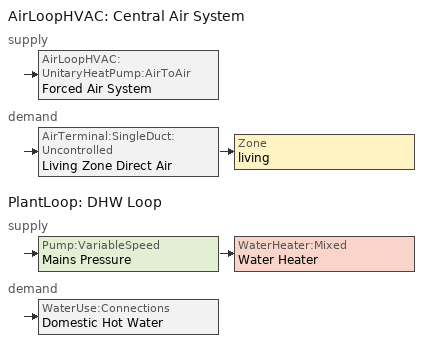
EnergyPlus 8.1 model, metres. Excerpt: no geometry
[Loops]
AirLoopHVAC 'Central Air System'
 supply: AirLoopHVAC:UnitaryHeatPump:AirToAir 'Forced Air System'
 demand: AirTerminal:SingleDuct:Uncontrolled 'Living Zone Direct Air' > Zone 'living'
PlantLoop 'DHW Loop'
 supply: Pump:VariableSpeed 'Mains Pressure' > WaterHeater:Mixed 'Water Heater'
 demand: WaterUse:Connections 'Domestic Hot Water'
[EnergyManagementSystem:Sensor]
SensibleLoadPredicted: living; Zone Predicted Sensible Load to Setpoint Heat Transfer Rate
Tout: living; Zone Outdoor Air Drybulb Temperature
Tin: living; Zone Mean Air Temperature
Win: living; Zone Mean Air Humidity Ratio
CoolingCoilRTF: DX Cooling Coil; Cooling Coil Runtime Fraction
HeatingCoilRTF: DX Heating Coil; Heating Coil Runtime Fraction
Q_WH: Water Heater; Water Heater Gas Energy
[ZoneControl:Thermostat]
Living Zone Thermostat: Zone=living; Control Type Schedule=LivingZoneControl; Control 1=Living Zone Temperature SP
[ThermostatSetpoint:DualSetpoint]
Living Zone Temperature SP: Heating Setpoint Temperature Schedule=HeatingSetPoint; Cooling Setpoint Temperature Schedule=CoolingSetPoint
[WaterUse:Equipment]
Name | Peak Flow rate {m^3/s} | Flow Rate Fraction Schedule | Target Temperature Schedule
Clothes Washer | 1.08055e-06 | ClothesWasher | CWWaterTempSchedule
Dishwasher | 3.95453e-07 | Dishwasher | DWWaterTempSchedule
Sinks | 2.13288e-06 | Sinks | SSBWaterTempSchedule
Showers | 3.79135e-06 | Showers | SSBWaterTempSchedule
Baths | 9.65901e-07 | Baths | SSBWaterTempSchedule
[AirLoopHVAC]
Central Air System: Design Supply Air Flow rate {m^3/s}=0.235702
[AirLoopHVAC:UnitaryHeatPump:AirToAir]
Forced Air System: Availability Schedule=AlwaysOn; Supply Air Flow Rate During Cooling Operation {m/s}=0.235702; Supply Air Flow Rate During Heating Operation {m/s}=0.155522; Supply Air Flow Rate When No Cooling or Heating is Needed {m/s}=0; Controlling Zone or Thermostat Location=living; Supply Fan=Supply Fan; Heating Coil=DX Heating Coil; Cooling Coil=DX Cooling Coil; Supplemental Heating Coil=HeatPump Supp Heater; Maximum Supply Air Temperature for Supplemental Heat {C}=40.5556; Maximum Outdoor Dry-Bulb Temperature for Supplemental Heater Operation {C}=4.44444; Fan Placement=BlowThrough; Supply Air Fan Operating Mode Schedule=SupplyFanOperation
[Coil:Heating:DX:SingleSpeed]
DX Heating Coil: Availability Schedule=HeatingSeasonSchedule; Rated Total Heating Capacity {W}=3605.45; Rated COP=3.33367; Rated Air Flow Rate {m^3/s}=0.155522; Rated Evaporator Fan Power Per Volume Flow Rate {W/(m/s)}=1059.44; Total Heating Capacity Function of Temperature Curve=HP_Heat-Cap-fT; Total Heating Capacity Function of Flow Fraction Curve=HP_Heat-Cap-fFF; Energy Input Ratio Function of Temperature Curve=HP_Heat-EIR-fT; Energy Input Ratio Function of Flow Fraction Curve=HP_Heat-EIR-fFF; Part Load Fraction Correlation Curve=HP_Heat-PLF-fPLR; Defrost Energy Input Ratio Function of Temperature Curve=DefrostEIR; Minimum Outdoor Dry-Bulb Temperature for Compressor Operation {C}=-17.7778; Maximum Outdoor Dry-Bulb Temperature for Defrost Operation {C}=4.44444; Crankcase Heater Capacity {W}=0; Defrost Strategy=ReverseCycle; Defrost Control=OnDemand
[Coil:Heating:Electric]
HeatPump Supp Heater: Availability Schedule=HeatingSeasonSchedule; Efficiency=1; Nominal Capacity=2813.01
[Coil:Cooling:DX:SingleSpeed]
DX Cooling Coil: Availability Schedule=CoolingSeasonSchedule; Rated High Speed Total Cooling Capacity {W}=3605.45; Rated High Speed Sensible Heat Ratio=0.740612; Rated High Speed COP=4.07554; Rated High Speed Air Flow Rate {m^3/s}=0.190709; Rated Evaporator Fan Power Per Volume Flow Rate {W/(m^3/s)}=1059.44; Total Cooling Capacity Function of Temperature Curve=Cool-Cap-fT; Total Cooling Capacity Function of Flow Fraction Curve=Cool-Cap-fFF; Energy Input Ratio Function of Temperature Curve=Cool-EIR-fT; Energy Input Ratio Function of Flow Fraction Curve=Cool-EIR-fFF; Part Load Fraction Correlation Curve=Cool-PLF-fPLR; Nominal Time for Condensate Removal to Begin {s}=1000; Ratio of Initial Moisture Evaporation Rate and Steady State Latent Capacity=1.5; Maximum Cycling Rate {cycles/hr}=3; Latent Capacity Time Constant {s}=45; Condenser Type=AirCooled; Crankcase Heater Capacity {W}=0; Maximum Outdoor Dry-Bulb Temperature for Crankcase Heater Operation {C}=10; Condensate Collection Water Storage Tank=Condensate Tank 1
[Fan:OnOff]
Supply Fan: Availability Schedule=SupplyFanAvailability; Fan Efficiency=0.117562; Pressure Rise {Pa}=124.55; Maximum Flow Rate {m^3/s}=0.235707; Motor Efficiency=1; Motor In Airstream Fraction=1
[WaterUse:Storage]
Condensate Tank 1: Water Quality Subcategory=CC2 Condensate Drain Tank; Maximum Capacity {m3}=2; Initial Volume {m3}=0; Type of Supply Controlled by Float Valve=None; Water Thermal Mode=ScheduledTemperature; Water Temperature Schedule=DWWaterTempSchedule; Ambient Temperature Indicator=Zone; Zone=dummy
[AirTerminal:SingleDuct:Uncontrolled]
Living Zone Direct Air: Availability Schedule=AlwaysOn; Maximum Flow Rate {m^3/s}=0.235702
[AirLoopHVAC:ReturnPlenum]
Return Plenum: Zone=RA Duct Zone
[Zone equipment]
living: Living Zone Direct Air
[Sizing:Plant]
DHW Loop: Loop Type=Heating; Design Loop Exit Temperature {C}=51.6667; Loop Design Temperature Difference {deltaC}=5.55556
[PlantLoop]
DHW Loop: Fluid Type=Water; Plant Equipment Operation Scheme=DHW Loop Operation; Maximum Loop Temperature {C}=100; Minimum Loop Temperature {C}=0; Maximum Loop Flow Rate {m/s}  (This size represents the physical limitations to flow due to losses in the piping system. For BEopt we assume that the pipes are always adequately sized)=0.01; Minimum Loop Flow Rate {m^3/s}=0; Plant Loop Volume {m^3}=0.003; Load Distribution Scheme=Optimal
[PlantEquipmentOperationSchemes]
DHW Loop Operation: Control Scheme 1=DHW Control Scheme; Control Scheme 1 Schedule=AlwaysOn
[PlantEquipmentOperation:HeatingLoad]
DHW Control Scheme: Load Range 1 Lower Limit {W}=0; Load Range 1 Upper Limit {W}=1000000000000000; Priority Control 1 Equip List=DHW Plant Equipment
[Pump:VariableSpeed]
Mains Pressure: Rated Flow Rate {m^3/s}=0.01; Rated Pump Head {Pa}=1; Rated Power Consumption {W}=0; Motor Efficiency=1; Fraction of Motor Inefficiencies to Fluid Stream=0; Coefficient 1 of the Part Load Performance Curve=0; Coefficient 2 of the Part Load Performance Curve=1; Coefficient 3 of the Part Load Performance Curve=0; Coefficient 4 of the Part Load Performance Curve=0; Minimum Flow Rate {m^3/s}=0; Pump Control Type=Intermittent
[PlantEquipmentList]
DHW Plant Equipment: Water Heater
[WaterHeater:Mixed]
Water Heater: 0.143846, WaterHeaterSP1Schedule, 2, 99, Modulate, 11724, 0, 0, 0, NaturalGas, 0.773298, Zone, living, 4.15693, 1, 4.15693, 1, 1, 1, autosize, 1.5
[SetpointManager:Scheduled]
DHW Loop Setpoint Manager: Control Variable=Temperature; Schedule=DHWSupplySetpoint; Setpoint Node or NodeList=DHW Supply Outlet Node
[WaterUse:Connections]
Domestic Hot Water: Drain Water Heat Exchanger Type=None; Water Use Equipment 1=Sinks; Water Use Equipment 2=Showers; Water Use Equipment 3=Clothes Washer; Water Use Equipment 4=Dishwasher; Water Use Equipment 5=Baths
[Schedule:Constant]
Name | Schedule Type | Hourly Value
AlwaysOn; SupplyFanAvailability | FRACTION | 1
CWWaterTempSchedule | TEMPERATURE | 33.6111
DHWSupplySetpoint; DWWaterTempSchedule; WaterHeaterSP1Schedule | TEMPERATURE | 51.6667
LivingZoneControl | MULTIPLIER | 4
SSBWaterTempSchedule | TEMPERATURE | 43.3333
SupplyFanOperation | MULTIPLIER | 0
[Schedule:Day:Hourly]
BathsDayMult0; ClothesWasherDayMult2; DishwasherDayMult1; ShowersDayMult2; SinksDayMult1: FRACTION, 0, 0, 0, 0, 0, 0, 0, 0, 0, 0, 0, 0, 0, 0, 0, 0, 0, 0, 0, 0, 0, 0, 0, 0
BathsDayMult1: FRACTION, 0.0571429, 0.0285714, 0.0285714, 0.0285714, 0.0571429, 0.135714, 0.328571, 0.414286, 0.471429, 0.414286, 0.328571, 0.25, 0.221429, 0.164286, 0.164286, 0.164286, 0.278571, 0.328571, 0.55, 0.714286, 0.714286, 0.55, 0.471429, 0.278571
BathsDayMult2: FRACTION, 0.08, 0.04, 0.04, 0.04, 0.08, 0.19, 0.46, 0.58, 0.66, 0.58, 0.46, 0.35, 0.31, 0.23, 0.23, 0.23, 0.39, 0.46, 0.77, 1, 1, 0.77, 0.66, 0.39
ClothesWasherDayMult0: FRACTION, 0.085541, 0.0665319, 0.0380182, 0.0380182, 0.0665319, 0.10455, 0.2091, 0.465723, 0.693832, 0.817391, 0.798382, 0.712841, 0.636805, 0.570273, 0.465723, 0.494237, 0.475228, 0.465723, 0.465723, 0.465723, 0.465723, 0.446714, 0.304146, 0.161577
ClothesWasherDayMult1: FRACTION, 0.104651, 0.0813953, 0.0465116, 0.0465116, 0.0813953, 0.127907, 0.255814, 0.569767, 0.848837, 1, 0.976744, 0.872093, 0.77907, 0.697674, 0.569767, 0.604651, 0.581395, 0.569767, 0.569767, 0.569767, 0.569767, 0.546512, 0.372093, 0.197674
CoolingSeasonSchedule01d; CoolingSeasonSchedule02d; CoolingSeasonSchedule03d; CoolingSeasonSchedule11d; CoolingSeasonSchedule12d; HeatingSeasonSchedule06d; HeatingSeasonSchedule07d; HeatingSeasonSchedule08d; HeatingSeasonSchedule09d: ON/OFF, 0, 0, 0, 0, 0, 0, 0, 0, 0, 0, 0, 0, 0, 0, 0, 0, 0, 0, 0, 0, 0, 0, 0, 0
CoolingSeasonSchedule04d; CoolingSeasonSchedule05d; CoolingSeasonSchedule06d; CoolingSeasonSchedule07d; CoolingSeasonSchedule08d; CoolingSeasonSchedule09d; CoolingSeasonSchedule10d; HeatingSeasonSchedule01d; HeatingSeasonSchedule02d; HeatingSeasonSchedule03d; HeatingSeasonSchedule04d; HeatingSeasonSchedule05d; HeatingSeasonSchedule10d; HeatingSeasonSchedule11d; HeatingSeasonSchedule12d: ON/OFF, 1, 1, 1, 1, 1, 1, 1, 1, 1, 1, 1, 1, 1, 1, 1, 1, 1, 1, 1, 1, 1, 1, 1, 1
CoolingSetPointDesignDay: TEMPERATURE, 23.8889, 23.8889, 23.8889, 23.8889, 23.8889, 23.8889, 23.8889, 23.8889, 23.8889, 23.8889, 23.8889, 23.8889, 23.8889, 23.8889, 23.8889, 23.8889, 23.8889, 23.8889, 23.8889, 23.8889, 23.8889, 23.8889, 23.8889, 23.8889
CoolingSetPointWeekday; CoolingSetPointWeekend: TEMPERATURE, 24.4444, 24.4444, 24.4444, 24.4444, 24.4444, 24.4444, 24.4444, 24.4444, 24.4444, 24.4444, 24.4444, 24.4444, 24.4444, 24.4444, 24.4444, 24.4444, 24.4444, 24.4444, 24.4444, 24.4444, 24.4444, 24.4444, 24.4444, 24.4444
DishwasherDayMult0: FRACTION, 0.135135, 0.0630631, 0.045045, 0.027027, 0.027027, 0.0900901, 0.18018, 0.279279, 0.522523, 0.585586, 0.504505, 0.432432, 0.369369, 0.414414, 0.324324, 0.342342, 0.342342, 0.441441, 0.783784, 1, 0.810811, 0.603604, 0.396396, 0.279279
DishwasherDayMult2: FRACTION, 0.126126, 0.0588589, 0.042042, 0.0252252, 0.0252252, 0.0840841, 0.168168, 0.260661, 0.487688, 0.546547, 0.470871, 0.403604, 0.344745, 0.386787, 0.302703, 0.31952, 0.31952, 0.412012, 0.731532, 0.933333, 0.756757, 0.563363, 0.36997, 0.260661
HeatingSetPointDesignDay: TEMPERATURE, 21.1111, 21.1111, 21.1111, 21.1111, 21.1111, 21.1111, 21.1111, 21.1111, 21.1111, 21.1111, 21.1111, 21.1111, 21.1111, 21.1111, 21.1111, 21.1111, 21.1111, 21.1111, 21.1111, 21.1111, 21.1111, 21.1111, 21.1111, 21.1111
HeatingSetPointWeekday; HeatingSetPointWeekend: TEMPERATURE, 21.6667, 21.6667, 21.6667, 21.6667, 21.6667, 21.6667, 21.6667, 21.6667, 21.6667, 21.6667, 21.6667, 21.6667, 21.6667, 21.6667, 21.6667, 21.6667, 21.6667, 21.6667, 21.6667, 21.6667, 21.6667, 21.6667, 21.6667, 21.6667
ShowersDayMult0: FRACTION, 0.0870056, 0.039548, 0.0237288, 0.039548, 0.110734, 0.411299, 0.933333, 0.925424, 0.751412, 0.585311, 0.474576, 0.371751, 0.268927, 0.229379, 0.20565, 0.19774, 0.237288, 0.308475, 0.332203, 0.332203, 0.332203, 0.324294, 0.229379, 0.166102
ShowersDayMult1: FRACTION, 0.0932203, 0.0423729, 0.0254237, 0.0423729, 0.118644, 0.440678, 1, 0.991525, 0.805085, 0.627119, 0.508475, 0.398305, 0.288136, 0.245763, 0.220339, 0.211864, 0.254237, 0.330508, 0.355932, 0.355932, 0.355932, 0.347458, 0.245763, 0.177966
SinksDayMult0: FRACTION, 0.175897, 0.0879487, 0.0628205, 0.0628205, 0.0879487, 0.226154, 0.527692, 0.778974, 0.829231, 0.778974, 0.678462, 0.628205, 0.615641, 0.565385, 0.540256, 0.515128, 0.603077, 0.816667, 0.942308, 0.866923, 0.716154, 0.603077, 0.502564, 0.339231
SinksDayMult2: FRACTION, 0.186667, 0.0933333, 0.0666667, 0.0666667, 0.0933333, 0.24, 0.56, 0.826667, 0.88, 0.826667, 0.72, 0.666667, 0.653333, 0.6, 0.573333, 0.546667, 0.64, 0.866667, 1, 0.92, 0.76, 0.64, 0.533333, 0.36
[Schedule:Week:Compact]
BathsWk: For: Weekdays, BathsDayMult1, For: CustomDay1, BathsDayMult0, For: CustomDay2, BathsDayMult0, For: AllOtherDays, BathsDayMult2
ClothesWasherWk: For: Weekdays, ClothesWasherDayMult0, For: CustomDay1, ClothesWasherDayMult2, For: CustomDay2, ClothesWasherDayMult2, For: AllOtherDays, ClothesWasherDayMult1
CoolingSeasonSchedule01: For: Weekdays, CoolingSeasonSchedule01d, For: CustomDay1, CoolingSeasonSchedule01d, For: CustomDay2, CoolingSeasonSchedule01d, For: AllOtherDays, CoolingSeasonSchedule01d
CoolingSeasonSchedule02: For: Weekdays, CoolingSeasonSchedule02d, For: CustomDay1, CoolingSeasonSchedule02d, For: CustomDay2, CoolingSeasonSchedule02d, For: AllOtherDays, CoolingSeasonSchedule02d
CoolingSeasonSchedule03: For: Weekdays, CoolingSeasonSchedule03d, For: CustomDay1, CoolingSeasonSchedule03d, For: CustomDay2, CoolingSeasonSchedule03d, For: AllOtherDays, CoolingSeasonSchedule03d
CoolingSeasonSchedule04: For: Weekdays, CoolingSeasonSchedule04d, For: CustomDay1, CoolingSeasonSchedule04d, For: CustomDay2, CoolingSeasonSchedule04d, For: AllOtherDays, CoolingSeasonSchedule04d
CoolingSeasonSchedule05: For: Weekdays, CoolingSeasonSchedule05d, For: CustomDay1, CoolingSeasonSchedule05d, For: CustomDay2, CoolingSeasonSchedule05d, For: AllOtherDays, CoolingSeasonSchedule05d
CoolingSeasonSchedule06: For: Weekdays, CoolingSeasonSchedule06d, For: CustomDay1, CoolingSeasonSchedule06d, For: CustomDay2, CoolingSeasonSchedule06d, For: AllOtherDays, CoolingSeasonSchedule06d
CoolingSeasonSchedule07: For: Weekdays, CoolingSeasonSchedule07d, For: CustomDay1, CoolingSeasonSchedule07d, For: CustomDay2, CoolingSeasonSchedule07d, For: AllOtherDays, CoolingSeasonSchedule07d
CoolingSeasonSchedule08: For: Weekdays, CoolingSeasonSchedule08d, For: CustomDay1, CoolingSeasonSchedule08d, For: CustomDay2, CoolingSeasonSchedule08d, For: AllOtherDays, CoolingSeasonSchedule08d
CoolingSeasonSchedule09: For: Weekdays, CoolingSeasonSchedule09d, For: CustomDay1, CoolingSeasonSchedule09d, For: CustomDay2, CoolingSeasonSchedule09d, For: AllOtherDays, CoolingSeasonSchedule09d
CoolingSeasonSchedule10: For: Weekdays, CoolingSeasonSchedule10d, For: CustomDay1, CoolingSeasonSchedule10d, For: CustomDay2, CoolingSeasonSchedule10d, For: AllOtherDays, CoolingSeasonSchedule10d
CoolingSeasonSchedule11: For: Weekdays, CoolingSeasonSchedule11d, For: CustomDay1, CoolingSeasonSchedule11d, For: CustomDay2, CoolingSeasonSchedule11d, For: AllOtherDays, CoolingSeasonSchedule11d
CoolingSeasonSchedule12: For: Weekdays, CoolingSeasonSchedule12d, For: CustomDay1, CoolingSeasonSchedule12d, For: CustomDay2, CoolingSeasonSchedule12d, For: AllOtherDays, CoolingSeasonSchedule12d
CoolingSetPointWeek: For: Weekdays, CoolingSetPointWeekday, For: CustomDay1, CoolingSetPointWeekday, For: CustomDay2, CoolingSetPointWeekend, For: SummerDesignDay, CoolingSetPointDesignDay, For: AllOtherDays, CoolingSetPointWeekend
DishwasherWk: For: Weekdays, DishwasherDayMult2, For: CustomDay1, DishwasherDayMult1, For: CustomDay2, DishwasherDayMult1, For: AllOtherDays, DishwasherDayMult0
HeatingSeasonSchedule01: For: Weekdays, HeatingSeasonSchedule01d, For: CustomDay1, HeatingSeasonSchedule01d, For: CustomDay2, HeatingSeasonSchedule01d, For: AllOtherDays, HeatingSeasonSchedule01d
HeatingSeasonSchedule02: For: Weekdays, HeatingSeasonSchedule02d, For: CustomDay1, HeatingSeasonSchedule02d, For: CustomDay2, HeatingSeasonSchedule02d, For: AllOtherDays, HeatingSeasonSchedule02d
HeatingSeasonSchedule03: For: Weekdays, HeatingSeasonSchedule03d, For: CustomDay1, HeatingSeasonSchedule03d, For: CustomDay2, HeatingSeasonSchedule03d, For: AllOtherDays, HeatingSeasonSchedule03d
HeatingSeasonSchedule04: For: Weekdays, HeatingSeasonSchedule04d, For: CustomDay1, HeatingSeasonSchedule04d, For: CustomDay2, HeatingSeasonSchedule04d, For: AllOtherDays, HeatingSeasonSchedule04d
HeatingSeasonSchedule05: For: Weekdays, HeatingSeasonSchedule05d, For: CustomDay1, HeatingSeasonSchedule05d, For: CustomDay2, HeatingSeasonSchedule05d, For: AllOtherDays, HeatingSeasonSchedule05d
HeatingSeasonSchedule06: For: Weekdays, HeatingSeasonSchedule06d, For: CustomDay1, HeatingSeasonSchedule06d, For: CustomDay2, HeatingSeasonSchedule06d, For: AllOtherDays, HeatingSeasonSchedule06d
HeatingSeasonSchedule07: For: Weekdays, HeatingSeasonSchedule07d, For: CustomDay1, HeatingSeasonSchedule07d, For: CustomDay2, HeatingSeasonSchedule07d, For: AllOtherDays, HeatingSeasonSchedule07d
HeatingSeasonSchedule08: For: Weekdays, HeatingSeasonSchedule08d, For: CustomDay1, HeatingSeasonSchedule08d, For: CustomDay2, HeatingSeasonSchedule08d, For: AllOtherDays, HeatingSeasonSchedule08d
HeatingSeasonSchedule09: For: Weekdays, HeatingSeasonSchedule09d, For: CustomDay1, HeatingSeasonSchedule09d, For: CustomDay2, HeatingSeasonSchedule09d, For: AllOtherDays, HeatingSeasonSchedule09d
HeatingSeasonSchedule10: For: Weekdays, HeatingSeasonSchedule10d, For: CustomDay1, HeatingSeasonSchedule10d, For: CustomDay2, HeatingSeasonSchedule10d, For: AllOtherDays, HeatingSeasonSchedule10d
HeatingSeasonSchedule11: For: Weekdays, HeatingSeasonSchedule11d, For: CustomDay1, HeatingSeasonSchedule11d, For: CustomDay2, HeatingSeasonSchedule11d, For: AllOtherDays, HeatingSeasonSchedule11d
HeatingSeasonSchedule12: For: Weekdays, HeatingSeasonSchedule12d, For: CustomDay1, HeatingSeasonSchedule12d, For: CustomDay2, HeatingSeasonSchedule12d, For: AllOtherDays, HeatingSeasonSchedule12d
HeatingSetPointWeek: For: Weekdays, HeatingSetPointWeekday, For: CustomDay1, HeatingSetPointWeekday, For: CustomDay2, HeatingSetPointWeekend, For: WinterDesignDay, HeatingSetPointDesignDay, For: AllOtherDays, HeatingSetPointWeekend
ShowersWk: For: Weekdays, ShowersDayMult0, For: CustomDay1, ShowersDayMult2, For: CustomDay2, ShowersDayMult2, For: AllOtherDays, ShowersDayMult1
SinksWk: For: Weekdays, SinksDayMult0, For: CustomDay1, SinksDayMult1, For: CustomDay2, SinksDayMult1, For: AllOtherDays, SinksDayMult2
[Schedule:Year]
Baths: FRACTION, BathsWk, 1, 1, 12, 31
ClothesWasher: FRACTION, ClothesWasherWk, 1, 1, 12, 31
CoolingSeasonSchedule: ON/OFF, CoolingSeasonSchedule01, 1, 1, 1, 31, CoolingSeasonSchedule02, 2, 1, 2, 28, CoolingSeasonSchedule03, 3, 1, 3, 31, CoolingSeasonSchedule04, 4, 1, 4, 30, CoolingSeasonSchedule05, 5, 1, 5, 31, CoolingSeasonSchedule06, 6, 1, 6, 30, CoolingSeasonSchedule07, 7, 1, 7, 31, CoolingSeasonSchedule08, 8, 1, 8, 31, CoolingSeasonSchedule09, 9, 1, 9, 30, CoolingSeasonSchedule10, 10, 1, 10, 31, CoolingSeasonSchedule11, 11, 1, 11, 30, CoolingSeasonSchedule12, 12, 1, 12, 31
CoolingSetPoint: TEMPERATURE, CoolingSetPointWeek, 1, 1, 12, 31
Dishwasher: FRACTION, DishwasherWk, 1, 1, 12, 31
HeatingSeasonSchedule: ON/OFF, HeatingSeasonSchedule01, 1, 1, 1, 31, HeatingSeasonSchedule02, 2, 1, 2, 28, HeatingSeasonSchedule03, 3, 1, 3, 31, HeatingSeasonSchedule04, 4, 1, 4, 30, HeatingSeasonSchedule05, 5, 1, 5, 31, HeatingSeasonSchedule06, 6, 1, 6, 30, HeatingSeasonSchedule07, 7, 1, 7, 31, HeatingSeasonSchedule08, 8, 1, 8, 31, HeatingSeasonSchedule09, 9, 1, 9, 30, HeatingSeasonSchedule10, 10, 1, 10, 31, HeatingSeasonSchedule11, 11, 1, 11, 30, HeatingSeasonSchedule12, 12, 1, 12, 31
HeatingSetPoint: TEMPERATURE, HeatingSetPointWeek, 1, 1, 12, 31
Showers: FRACTION, ShowersWk, 1, 1, 12, 31
Sinks: FRACTION, SinksWk, 1, 1, 12, 31
[Curve:Biquadratic]
HP_Heat-Cap-fT: 0.878144, -0.00291486, -3.3372e-05, 0.0223867, 0.000163944, -2.187e-05, -100, 100, -100, 100
HP_Heat-EIR-fT: 0.716518, 0.0102759, 0.000460734, -0.00648037, 0.000456354, -0.00069764, -100, 100, -100, 100
DefrostEIR: 0.1528, 0, 0, 0, 0, 0, -100, 100, -100, 100
Cool-Cap-fT: 1.55736, -0.0744482, 0.0030986, 0.00145958, -4.1148e-05, -0.000426714, 13.88, 23.88, 18.33, 51.66
Cool-EIR-fT: -0.350448, 0.11681, -0.00339951, -0.00122609, 0.000600809, -0.000466884, 13.88, 23.88, 18.33, 51.66
[Curve:Quadratic]
HP_Heat-PLF-fPLR: 0.89, 0.11, 0, 0, 1, 0.7, 1
HP_Heat-Cap-fFF: 0.694045, 0.474208, -0.168253, 0, 2, 0, 2
HP_Heat-EIR-fFF: 2.18542, -1.94283, 0.757409, 0, 2, 0, 2
Cool-PLF-fPLR: 0.93, 0.07, 0, 0, 1, 0.7, 1
Cool-Cap-fFF: 0.718664, 0.417974, -0.136638, 0, 2, 0, 2
Cool-EIR-fFF: 1.14349, -0.13944, -0.00404779, 0, 2, 0, 2
